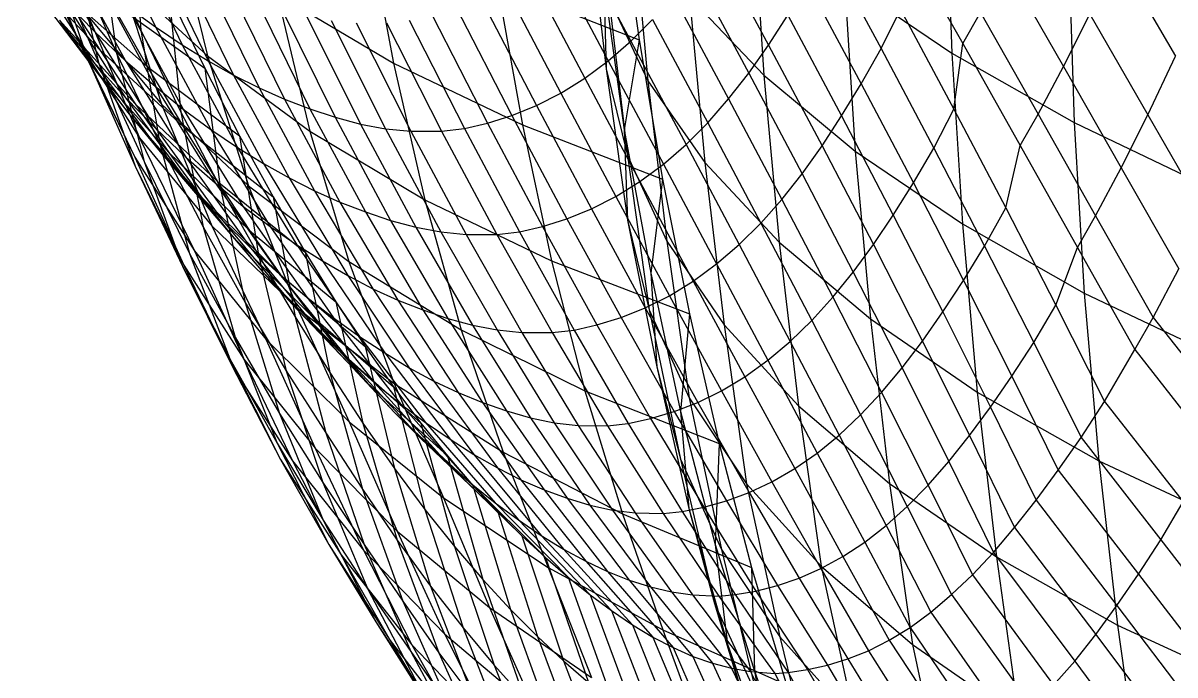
# Model space of a CAD drawing. Extents: x -429 to 429, y -1 to 209.
# Drawn here: x -417.02 to -406.87, y 91.21 to 96.95 of the extents above; entities that cross this region are included whole.
import ezdxf

# ---------------------------------------------------------------- set-up
doc = ezdxf.new("R2010")
doc.units = 0

msp = doc.modelspace()

# ---------------------------------------------------------------- linework, layer by layer
at = {"layer": 'default', "color": 5, "linetype": 'CONTINUOUS'}
for p, q in [((-408.885, 98.215, 182.676), (-408.834, 96.685, 182.823)), ((-411.763, 98.064, 195.398), (-411.589, 96.803, 195.59)), ((-411.763, 98.064, 195.398), (-411.589, 96.803, 195.59)), ((-410.585, 97.986, 185.433), (-410.489, 96.49, 185.602)), ((-416.306, 97.865, 222.596), (-415.852, 96.915, 221.419)), ((-416.053, 97.915, 212.505), (-415.98, 96.886, 211.083)), ((-415.691, 97.869, 199.681), (-415.392, 96.66, 199.939)), ((-412.036, 97.906, 191.933), (-411.879, 96.545, 192.123)), ((-411.644, 97.881, 188.565), (-411.513, 96.441, 188.747)), ((-416.96, 97.821, 204.113), (-416.514, 96.76, 204.413)), ((-416.871, 97.766, 220.904), (-416.382, 96.868, 219.73)), ((-413.991, 97.842, 197.279), (-413.752, 96.597, 197.513)), ((-416.334, 97.672, 210.858), (-416.193, 96.685, 209.433)), ((-416.334, 97.672, 210.858), (-415.98, 96.886, 211.083)), ((-416.072, 97.708, 222.709), (-415.616, 96.757, 221.535)), ((-412.164, 97.729, 224.416), (-411.661, 96.791, 223.288)), ((-410.938, 97.662, 223.544), (-410.448, 96.756, 222.415)), ((-409.243, 97.666, 221.486), (-408.737, 96.768, 220.372)), ((-416.916, 97.62, 205.807), (-416.514, 96.76, 204.413)), ((-416.916, 97.62, 205.807), (-416.45, 96.633, 206.1)), ((-415.846, 97.569, 222.818), (-415.387, 96.617, 221.647)), ((-412.361, 97.558, 224.342), (-411.86, 96.617, 223.213)), ((-409.937, 97.613, 222.583), (-409.457, 96.725, 221.452)), ((-407.805, 97.602, 181.542), (-407.756, 96.075, 181.689)), ((-416.941, 97.455, 219.433), (-416.4, 96.61, 218.276)), ((-416.756, 97.534, 207.51), (-416.45, 96.633, 206.1)), ((-416.756, 97.534, 207.51), (-416.353, 96.601, 207.77)), ((-416.603, 97.516, 221.041), (-416.114, 96.618, 219.869)), ((-416.572, 97.546, 209.191), (-416.353, 96.601, 207.77)), ((-416.572, 97.546, 209.191), (-416.193, 96.685, 209.433)), ((-417.018, 97.445, 216.453), (-416.342, 96.714, 215.357)), ((-416.17, 97.379, 201.166), (-415.392, 96.66, 199.939)), ((-416.17, 97.379, 201.166), (-415.797, 96.235, 201.455)), ((-415.624, 97.443, 222.924), (-415.163, 96.491, 221.756)), ((-412.566, 97.407, 224.264), (-412.066, 96.464, 223.133)), ((-411.11, 97.417, 223.486), (-410.621, 96.509, 222.355)), ((-416.993, 97.337, 217.948), (-416.39, 96.547, 216.816)), ((-416.344, 97.294, 221.172), (-415.855, 96.394, 220.003)), ((-415.402, 97.33, 223.029), (-414.938, 96.378, 221.864)), ((-412.839, 97.29, 196.371), (-411.589, 96.803, 195.59)), ((-412.839, 97.29, 196.371), (-412.616, 96.052, 196.594)), ((-412.776, 97.278, 224.182), (-412.279, 96.332, 223.048)), ((-411.902, 97.308, 193.756), (-411.879, 96.545, 192.123)), ((-411.902, 97.308, 193.756), (-411.72, 96.01, 193.955)), ((-410.108, 97.302, 222.528), (-409.632, 96.414, 221.394)), ((-409.78, 97.325, 184.076), (-408.834, 96.685, 182.823)), ((-409.78, 97.325, 184.076), (-409.685, 95.821, 184.248)), ((-416.676, 97.232, 215.157), (-415.923, 96.566, 214.107)), ((-416.676, 97.232, 215.157), (-416.342, 96.714, 215.357)), ((-415.732, 97.204, 212.711), (-415.626, 96.164, 211.303)), ((-415.732, 97.204, 212.711), (-415.416, 96.552, 212.911)), ((-415.732, 97.204, 212.711), (-415.416, 96.552, 212.911)), ((-415.18, 97.231, 223.133), (-414.714, 96.278, 221.971)), ((-414.78, 97.204, 198.545), (-413.752, 96.597, 197.513)), ((-414.78, 97.204, 198.545), (-414.492, 95.997, 198.801)), ((-412.988, 97.171, 224.097), (-412.494, 96.223, 222.96)), ((-411.856, 97.172, 190.319), (-411.513, 96.441, 188.747)), ((-411.856, 97.172, 190.319), (-411.692, 95.783, 190.515)), ((-411.287, 97.19, 223.424), (-410.8, 96.281, 222.291)), ((-411.144, 97.179, 187.046), (-410.489, 96.49, 185.602)), ((-411.144, 97.179, 187.046), (-411.011, 95.721, 187.234)), ((-416.657, 97.147, 219.585), (-416.12, 96.3, 218.429)), ((-416.657, 97.147, 219.585), (-416.382, 96.868, 219.73)), ((-416.252, 97.149, 213.904), (-415.416, 96.552, 212.911)), ((-416.252, 97.149, 213.904), (-415.923, 96.566, 214.107)), ((-416.095, 97.092, 221.298), (-415.606, 96.191, 220.131)), ((-416.095, 97.092, 221.298), (-415.852, 96.915, 221.419)), ((-414.959, 97.148, 223.236), (-414.49, 96.195, 222.077)), ((-414.739, 97.074, 223.338), (-414.267, 96.121, 222.181)), ((-413.201, 97.086, 224.01), (-412.709, 96.136, 222.871)), ((-409.457, 96.725, 221.452), (-409.285, 97.068, 221.506)), ((-409.285, 97.068, 221.506), (-408.815, 96.19, 220.372)), ((-416.697, 96.974, 216.64), (-416.031, 96.239, 215.542)), ((-416.697, 96.974, 216.64), (-416.39, 96.547, 216.816)), ((-416.691, 96.954, 218.116), (-416.095, 96.161, 216.984)), ((-416.691, 96.954, 218.116), (-416.4, 96.61, 218.276)), ((-416.442, 97.006, 202.753), (-415.797, 96.235, 201.455)), ((-416.442, 97.006, 202.753), (-415.992, 95.94, 203.067)), ((-414.519, 97.014, 223.438), (-414.044, 96.06, 222.284)), ((-414.302, 96.973, 223.536), (-413.824, 96.019, 222.385)), ((-414.081, 96.951, 223.635), (-413.6, 95.997, 222.486)), ((-413.814, 96.95, 223.752), (-413.33, 95.997, 222.607)), ((-413.615, 96.974, 223.837), (-413.128, 96.022, 222.694)), ((-413.413, 97.02, 223.922), (-412.924, 96.069, 222.781)), ((-411.661, 96.791, 223.288), (-411.47, 96.981, 223.359)), ((-411.47, 96.981, 223.359), (-410.984, 96.072, 222.223)), ((-410.448, 96.756, 222.415), (-410.279, 97.019, 222.472)), ((-410.279, 97.019, 222.472), (-409.805, 96.131, 221.335)), ((-416.382, 96.868, 219.73), (-415.848, 96.02, 218.575)), ((-416.382, 96.868, 219.73), (-416.114, 96.618, 219.869)), ((-415.98, 96.886, 211.083), (-415.813, 95.887, 209.672)), ((-415.98, 96.886, 211.083), (-415.626, 96.164, 211.303)), ((-415.852, 96.915, 221.419), (-415.363, 96.012, 220.254)), ((-415.852, 96.915, 221.419), (-415.616, 96.757, 221.535)), ((-416.514, 96.76, 204.413), (-415.992, 95.94, 203.067)), ((-416.514, 96.76, 204.413), (-416.034, 95.768, 204.725)), ((-415.616, 96.757, 221.535), (-415.127, 95.853, 220.372)), ((-415.616, 96.757, 221.535), (-415.387, 96.617, 221.647)), ((-411.86, 96.617, 223.213), (-411.661, 96.791, 223.288)), ((-411.589, 96.803, 195.59), (-411.72, 96.01, 193.955)), ((-411.661, 96.791, 223.288), (-411.175, 95.881, 222.151)), ((-411.589, 96.803, 195.59), (-411.382, 95.576, 195.797)), ((-411.589, 96.803, 195.59), (-411.382, 95.576, 195.797)), ((-410.621, 96.509, 222.355), (-410.448, 96.756, 222.415)), ((-410.448, 96.756, 222.415), (-409.977, 95.868, 221.276)), ((-408.815, 96.19, 220.372), (-408.737, 96.768, 220.372)), ((-408.737, 96.768, 220.372), (-408.231, 95.87, 219.258)), ((-416.342, 96.714, 215.357), (-415.606, 96.038, 214.3)), ((-416.342, 96.714, 215.357), (-416.031, 96.239, 215.542)), ((-416.193, 96.685, 209.433), (-415.952, 95.729, 208.026)), ((-416.193, 96.685, 209.433), (-415.813, 95.887, 209.672)), ((-415.392, 96.66, 199.939), (-414.492, 95.997, 198.801)), ((-415.392, 96.66, 199.939), (-415.03, 95.515, 200.231)), ((-409.632, 96.414, 221.394), (-409.457, 96.725, 221.452)), ((-409.457, 96.725, 221.452), (-408.992, 95.849, 220.314)), ((-408.834, 96.685, 182.823), (-407.756, 96.075, 181.689)), ((-408.834, 96.685, 182.823), (-408.74, 95.18, 182.997)), ((-416.45, 96.633, 206.1), (-416.034, 95.768, 204.725)), ((-416.45, 96.633, 206.1), (-416.029, 95.69, 206.375)), ((-416.4, 96.61, 218.276), (-415.81, 95.815, 217.143)), ((-416.4, 96.61, 218.276), (-416.12, 96.3, 218.429)), ((-416.39, 96.547, 216.816), (-415.733, 95.808, 215.715)), ((-416.39, 96.547, 216.816), (-416.095, 96.161, 216.984)), ((-416.353, 96.601, 207.77), (-416.029, 95.69, 206.375)), ((-416.353, 96.601, 207.77), (-415.952, 95.729, 208.026)), ((-416.114, 96.618, 219.869), (-415.583, 95.767, 218.715)), ((-416.114, 96.618, 219.869), (-415.855, 96.394, 220.003)), ((-415.923, 96.566, 214.107), (-415.109, 95.957, 213.103)), ((-415.923, 96.566, 214.107), (-415.606, 96.038, 214.3)), ((-415.416, 96.552, 212.911), (-415.28, 95.504, 211.516)), ((-415.416, 96.552, 212.911), (-415.109, 95.957, 213.103)), ((-415.416, 96.552, 212.911), (-415.109, 95.957, 213.103)), ((-415.387, 96.617, 221.647), (-414.898, 95.712, 220.486)), ((-415.387, 96.617, 221.647), (-415.163, 96.491, 221.756)), ((-413.752, 96.597, 197.513), (-412.616, 96.052, 196.594)), ((-413.752, 96.597, 197.513), (-413.478, 95.394, 197.763)), ((-412.066, 96.464, 223.133), (-411.86, 96.617, 223.213)), ((-411.879, 96.545, 192.123), (-411.692, 95.783, 190.515)), ((-411.879, 96.545, 192.123), (-411.69, 95.214, 192.329)), ((-411.86, 96.617, 223.213), (-411.375, 95.707, 222.074)), ((-415.163, 96.491, 221.756), (-414.673, 95.585, 220.597)), ((-415.163, 96.491, 221.756), (-414.938, 96.378, 221.864)), ((-412.279, 96.332, 223.048), (-412.066, 96.464, 223.133)), ((-412.066, 96.464, 223.133), (-411.582, 95.554, 221.992)), ((-411.513, 96.441, 188.747), (-411.011, 95.721, 187.234)), ((-411.513, 96.441, 188.747), (-411.345, 95.029, 188.949)), ((-410.8, 96.281, 222.291), (-410.621, 96.509, 222.355)), ((-410.621, 96.509, 222.355), (-410.151, 95.622, 221.213)), ((-410.489, 96.49, 185.602), (-409.685, 95.821, 184.248)), ((-410.489, 96.49, 185.602), (-410.355, 95.02, 185.793)), ((-415.855, 96.394, 220.003), (-415.326, 95.542, 218.85)), ((-415.855, 96.394, 220.003), (-415.606, 96.191, 220.131)), ((-414.938, 96.378, 221.864), (-414.449, 95.471, 220.707)), ((-414.938, 96.378, 221.864), (-414.714, 96.278, 221.971)), ((-409.805, 96.131, 221.335), (-409.632, 96.414, 221.394)), ((-409.632, 96.414, 221.394), (-409.172, 95.541, 220.253)), ((-416.12, 96.3, 218.429), (-415.535, 95.503, 217.295)), ((-416.12, 96.3, 218.429), (-415.848, 96.02, 218.575)), ((-416.031, 96.239, 215.542), (-415.308, 95.558, 214.479)), ((-416.031, 96.239, 215.542), (-415.733, 95.808, 215.715)), ((-414.714, 96.278, 221.971), (-414.225, 95.371, 220.815)), ((-414.714, 96.278, 221.971), (-414.49, 96.195, 222.077)), ((-412.494, 96.223, 222.96), (-412.279, 96.332, 223.048)), ((-412.279, 96.332, 223.048), (-411.794, 95.422, 221.906)), ((-410.984, 96.072, 222.223), (-410.8, 96.281, 222.291)), ((-410.8, 96.281, 222.291), (-410.331, 95.396, 221.147)), ((-416.095, 96.161, 216.984), (-415.447, 95.42, 215.881)), ((-416.095, 96.161, 216.984), (-415.81, 95.815, 217.143)), ((-415.797, 96.235, 201.455), (-415.03, 95.515, 200.231)), ((-415.797, 96.235, 201.455), (-415.354, 95.165, 201.779)), ((-415.626, 96.164, 211.303), (-415.431, 95.156, 209.907)), ((-415.626, 96.164, 211.303), (-415.28, 95.504, 211.516)), ((-415.606, 96.191, 220.131), (-415.08, 95.337, 218.979)), ((-415.606, 96.191, 220.131), (-415.363, 96.012, 220.254)), ((-414.49, 96.195, 222.077), (-414.001, 95.287, 220.923)), ((-414.49, 96.195, 222.077), (-414.267, 96.121, 222.181)), ((-412.924, 96.069, 222.781), (-412.709, 96.136, 222.871)), ((-412.709, 96.136, 222.871), (-412.494, 96.223, 222.96)), ((-412.709, 96.136, 222.871), (-412.225, 95.226, 221.726)), ((-412.494, 96.223, 222.96), (-412.009, 95.313, 221.817)), ((-408.992, 95.849, 220.314), (-408.815, 96.19, 220.372)), ((-408.815, 96.19, 220.372), (-408.358, 95.322, 219.232)), ((-415.606, 96.038, 214.3), (-414.814, 95.419, 213.284)), ((-415.606, 96.038, 214.3), (-415.308, 95.558, 214.479)), ((-414.267, 96.121, 222.181), (-413.779, 95.212, 221.028)), ((-414.267, 96.121, 222.181), (-414.044, 96.06, 222.284)), ((-414.044, 96.06, 222.284), (-413.557, 95.151, 221.133)), ((-414.044, 96.06, 222.284), (-413.824, 96.019, 222.385)), ((-413.128, 96.022, 222.694), (-412.924, 96.069, 222.781)), ((-412.924, 96.069, 222.781), (-412.439, 95.159, 221.635)), ((-412.616, 96.052, 196.594), (-411.382, 95.576, 195.797)), ((-412.616, 96.052, 196.594), (-412.36, 94.856, 196.833)), ((-411.175, 95.881, 222.151), (-410.984, 96.072, 222.223)), ((-410.984, 96.072, 222.223), (-410.516, 95.188, 221.078)), ((-409.977, 95.868, 221.276), (-409.805, 96.131, 221.335)), ((-409.805, 96.131, 221.335), (-409.349, 95.259, 220.19)), ((-407.756, 96.075, 181.689), (-406.558, 95.499, 180.685)), ((-407.756, 96.075, 181.689), (-407.666, 94.572, 181.862)), ((-415.992, 95.94, 203.067), (-415.354, 95.165, 201.779)), ((-415.992, 95.94, 203.067), (-415.508, 94.944, 203.394)), ((-415.848, 96.02, 218.575), (-415.269, 95.221, 217.441)), ((-415.848, 96.02, 218.575), (-415.583, 95.767, 218.715)), ((-415.363, 96.012, 220.254), (-414.839, 95.157, 219.103)), ((-415.363, 96.012, 220.254), (-415.127, 95.853, 220.372)), ((-415.109, 95.957, 213.103), (-414.942, 94.905, 211.721)), ((-415.109, 95.957, 213.103), (-414.814, 95.419, 213.284)), ((-415.109, 95.957, 213.103), (-414.814, 95.419, 213.284)), ((-414.492, 95.997, 198.801), (-413.478, 95.394, 197.763)), ((-414.492, 95.997, 198.801), (-414.148, 94.85, 199.09)), ((-413.824, 96.019, 222.385), (-413.337, 95.11, 221.235)), ((-413.824, 96.019, 222.385), (-413.6, 95.997, 222.486)), ((-413.6, 95.997, 222.486), (-413.114, 95.087, 221.337)), ((-413.6, 95.997, 222.486), (-413.33, 95.997, 222.607)), ((-413.33, 95.997, 222.607), (-413.128, 96.022, 222.694)), ((-413.33, 95.997, 222.607), (-412.844, 95.087, 221.459)), ((-413.128, 96.022, 222.694), (-412.644, 95.112, 221.546)), ((-411.72, 96.01, 193.955), (-411.69, 95.214, 192.329)), ((-411.72, 96.01, 193.955), (-411.486, 94.748, 194.175)), ((-415.813, 95.887, 209.672), (-415.551, 94.921, 208.279)), ((-415.813, 95.887, 209.672), (-415.431, 95.156, 209.907)), ((-415.127, 95.853, 220.372), (-414.606, 94.997, 219.222)), ((-415.127, 95.853, 220.372), (-414.898, 95.712, 220.486)), ((-411.375, 95.707, 222.074), (-411.175, 95.881, 222.151)), ((-411.175, 95.881, 222.151), (-410.707, 94.999, 221.004)), ((-410.151, 95.622, 221.213), (-409.977, 95.868, 221.276)), ((-409.977, 95.868, 221.276), (-409.524, 94.999, 220.128)), ((-409.172, 95.541, 220.253), (-408.992, 95.849, 220.314)), ((-408.992, 95.849, 220.314), (-408.544, 94.986, 219.169)), ((-408.358, 95.322, 219.232), (-408.231, 95.87, 219.258)), ((-408.231, 95.87, 219.258), (-407.725, 94.972, 218.143)), ((-416.034, 95.768, 204.725), (-415.508, 94.944, 203.394)), ((-416.034, 95.768, 204.725), (-415.601, 94.818, 205.013)), ((-415.952, 95.729, 208.026), (-415.612, 94.808, 206.645)), ((-415.952, 95.729, 208.026), (-415.551, 94.921, 208.279)), ((-415.81, 95.815, 217.143), (-415.171, 95.071, 216.038)), ((-415.81, 95.815, 217.143), (-415.535, 95.503, 217.295)), ((-415.733, 95.808, 215.715), (-415.023, 95.124, 214.648)), ((-415.733, 95.808, 215.715), (-415.447, 95.42, 215.881)), ((-415.583, 95.767, 218.715), (-415.01, 94.967, 217.581)), ((-415.583, 95.767, 218.715), (-415.326, 95.542, 218.85)), ((-411.692, 95.783, 190.515), (-411.345, 95.029, 188.949)), ((-411.692, 95.783, 190.515), (-411.499, 94.424, 190.728)), ((-409.685, 95.821, 184.248), (-408.74, 95.18, 182.997)), ((-409.685, 95.821, 184.248), (-409.551, 94.344, 184.442)), ((-416.029, 95.69, 206.375), (-415.601, 94.818, 205.013)), ((-416.029, 95.69, 206.375), (-415.612, 94.808, 206.645)), ((-414.898, 95.712, 220.486), (-414.379, 94.854, 219.337)), ((-414.898, 95.712, 220.486), (-414.673, 95.585, 220.597)), ((-411.582, 95.554, 221.992), (-411.375, 95.707, 222.074)), ((-411.375, 95.707, 222.074), (-410.906, 94.828, 220.926)), ((-411.011, 95.721, 187.234), (-410.355, 95.02, 185.793)), ((-411.011, 95.721, 187.234), (-410.84, 94.292, 187.441)), ((-415.326, 95.542, 218.85), (-414.759, 94.739, 217.715)), ((-415.326, 95.542, 218.85), (-415.08, 95.337, 218.979)), ((-415.308, 95.558, 214.479), (-414.532, 94.932, 213.455)), ((-415.308, 95.558, 214.479), (-415.023, 95.124, 214.648)), ((-414.673, 95.585, 220.597), (-414.157, 94.726, 219.448)), ((-414.673, 95.585, 220.597), (-414.449, 95.471, 220.707)), ((-411.794, 95.422, 221.906), (-411.582, 95.554, 221.992)), ((-411.582, 95.554, 221.992), (-411.112, 94.677, 220.843)), ((-411.382, 95.576, 195.797), (-411.486, 94.748, 194.175)), ((-411.382, 95.576, 195.797), (-411.146, 94.389, 196.018)), ((-411.382, 95.576, 195.797), (-411.146, 94.389, 196.018)), ((-410.331, 95.396, 221.147), (-410.151, 95.622, 221.213)), ((-410.151, 95.622, 221.213), (-409.701, 94.756, 220.063)), ((-409.349, 95.259, 220.19), (-409.172, 95.541, 220.253)), ((-409.172, 95.541, 220.253), (-408.729, 94.682, 219.103)), ((-415.535, 95.503, 217.295), (-414.905, 94.757, 216.188)), ((-415.535, 95.503, 217.295), (-415.269, 95.221, 217.441)), ((-415.28, 95.504, 211.516), (-415.06, 94.489, 210.133)), ((-415.28, 95.504, 211.516), (-414.942, 94.905, 211.721)), ((-415.03, 95.515, 200.231), (-414.148, 94.85, 199.09)), ((-415.03, 95.515, 200.231), (-414.603, 94.442, 200.556)), ((-414.449, 95.471, 220.707), (-413.936, 94.61, 219.559)), ((-414.449, 95.471, 220.707), (-414.225, 95.371, 220.815)), ((-415.447, 95.42, 215.881), (-414.749, 94.733, 214.809)), ((-415.447, 95.42, 215.881), (-415.171, 95.071, 216.038)), ((-415.08, 95.337, 218.979), (-414.517, 94.534, 217.843)), ((-415.08, 95.337, 218.979), (-414.839, 95.157, 219.103)), ((-414.814, 95.419, 213.284), (-414.619, 94.363, 211.914)), ((-414.814, 95.419, 213.284), (-414.532, 94.932, 213.455)), ((-414.814, 95.419, 213.284), (-414.532, 94.932, 213.455)), ((-414.225, 95.371, 220.815), (-413.715, 94.509, 219.667)), ((-414.225, 95.371, 220.815), (-414.001, 95.287, 220.923)), ((-413.478, 95.394, 197.763), (-412.36, 94.856, 196.833)), ((-413.478, 95.394, 197.763), (-413.157, 94.248, 198.04)), ((-412.009, 95.313, 221.817), (-411.794, 95.422, 221.906)), ((-411.794, 95.422, 221.906), (-411.322, 94.548, 220.756)), ((-410.516, 95.188, 221.078), (-410.331, 95.396, 221.147)), ((-410.331, 95.396, 221.147), (-409.882, 94.534, 219.995)), ((-414.001, 95.287, 220.923), (-413.494, 94.424, 219.775)), ((-414.001, 95.287, 220.923), (-413.779, 95.212, 221.028)), ((-412.439, 95.159, 221.635), (-412.225, 95.226, 221.726)), ((-412.225, 95.226, 221.726), (-412.009, 95.313, 221.817)), ((-412.225, 95.226, 221.726), (-411.748, 94.356, 220.576)), ((-412.009, 95.313, 221.817), (-411.535, 94.441, 220.667)), ((-409.524, 94.999, 220.128), (-409.349, 95.259, 220.19)), ((-409.349, 95.259, 220.19), (-408.912, 94.405, 219.037)), ((-408.544, 94.986, 219.169), (-408.358, 95.322, 219.232)), ((-408.358, 95.322, 219.232), (-407.916, 94.465, 218.086)), ((-415.431, 95.156, 209.907), (-415.148, 94.183, 208.528)), ((-415.431, 95.156, 209.907), (-415.06, 94.489, 210.133)), ((-415.354, 95.165, 201.779), (-414.603, 94.442, 200.556)), ((-415.354, 95.165, 201.779), (-414.877, 94.166, 202.114)), ((-415.269, 95.221, 217.441), (-414.647, 94.473, 216.331)), ((-415.269, 95.221, 217.441), (-415.01, 94.967, 217.581)), ((-415.023, 95.124, 214.648), (-414.262, 94.494, 213.617)), ((-415.023, 95.124, 214.648), (-414.749, 94.733, 214.809)), ((-414.839, 95.157, 219.103), (-414.282, 94.352, 217.967)), ((-414.839, 95.157, 219.103), (-414.606, 94.997, 219.222)), ((-413.779, 95.212, 221.028), (-413.275, 94.349, 219.88)), ((-413.779, 95.212, 221.028), (-413.557, 95.151, 221.133)), ((-413.557, 95.151, 221.133), (-413.057, 94.288, 219.985)), ((-413.557, 95.151, 221.133), (-413.337, 95.11, 221.235)), ((-412.644, 95.112, 221.546), (-412.439, 95.159, 221.635)), ((-412.439, 95.159, 221.635), (-411.96, 94.291, 220.484)), ((-411.69, 95.214, 192.329), (-411.499, 94.424, 190.728)), ((-411.69, 95.214, 192.329), (-411.433, 93.923, 192.562)), ((-410.707, 94.999, 221.004), (-410.516, 95.188, 221.078)), ((-410.516, 95.188, 221.078), (-410.067, 94.33, 219.924)), ((-408.74, 95.18, 182.997), (-407.666, 94.572, 181.862)), ((-408.74, 95.18, 182.997), (-408.609, 93.7, 183.192)), ((-415.171, 95.071, 216.038), (-414.485, 94.381, 214.962)), ((-415.171, 95.071, 216.038), (-414.905, 94.757, 216.188)), ((-413.337, 95.11, 221.235), (-412.841, 94.247, 220.086)), ((-413.337, 95.11, 221.235), (-413.114, 95.087, 221.337)), ((-413.114, 95.087, 221.337), (-412.622, 94.224, 220.188)), ((-413.114, 95.087, 221.337), (-412.844, 95.087, 221.459)), ((-412.844, 95.087, 221.459), (-412.644, 95.112, 221.546)), ((-412.844, 95.087, 221.459), (-412.356, 94.223, 220.309)), ((-412.644, 95.112, 221.546), (-412.162, 94.246, 220.395)), ((-411.345, 95.029, 188.949), (-410.84, 94.292, 187.441)), ((-411.345, 95.029, 188.949), (-411.148, 93.648, 189.168)), ((-410.355, 95.02, 185.793), (-409.551, 94.344, 184.442)), ((-410.355, 95.02, 185.793), (-410.183, 93.578, 186.005)), ((-415.551, 94.921, 208.279), (-415.196, 93.993, 206.91)), ((-415.551, 94.921, 208.279), (-415.148, 94.183, 208.528)), ((-415.508, 94.944, 203.394), (-414.877, 94.166, 202.114)), ((-415.508, 94.944, 203.394), (-415.072, 93.988, 203.692)), ((-415.01, 94.967, 217.581), (-414.397, 94.218, 216.469)), ((-415.01, 94.967, 217.581), (-414.759, 94.739, 217.715)), ((-414.606, 94.997, 219.222), (-414.053, 94.189, 218.086)), ((-414.606, 94.997, 219.222), (-414.379, 94.854, 219.337)), ((-414.532, 94.932, 213.455), (-414.314, 93.872, 212.097)), ((-414.532, 94.932, 213.455), (-414.262, 94.494, 213.617)), ((-414.532, 94.932, 213.455), (-414.262, 94.494, 213.617)), ((-410.906, 94.828, 220.926), (-410.707, 94.999, 221.004)), ((-410.707, 94.999, 221.004), (-410.257, 94.146, 219.849)), ((-409.701, 94.756, 220.063), (-409.524, 94.999, 220.128)), ((-409.524, 94.999, 220.128), (-409.09, 94.149, 218.972)), ((-408.729, 94.682, 219.103), (-408.544, 94.986, 219.169)), ((-408.544, 94.986, 219.169), (-408.111, 94.137, 218.017)), ((-407.916, 94.465, 218.086), (-407.725, 94.972, 218.143)), ((-407.725, 94.972, 218.143), (-407.219, 94.074, 217.029)), ((-415.601, 94.818, 205.013), (-415.072, 93.988, 203.692)), ((-415.601, 94.818, 205.013), (-415.175, 93.928, 205.295)), ((-414.942, 94.905, 211.721), (-414.698, 93.886, 210.35)), ((-414.942, 94.905, 211.721), (-414.619, 94.363, 211.914)), ((-414.379, 94.854, 219.337), (-413.831, 94.044, 218.2)), ((-414.379, 94.854, 219.337), (-414.157, 94.726, 219.448)), ((-414.148, 94.85, 199.09), (-413.157, 94.248, 198.04)), ((-414.148, 94.85, 199.09), (-413.746, 93.775, 199.409)), ((-412.36, 94.856, 196.833), (-411.146, 94.389, 196.018)), ((-412.36, 94.856, 196.833), (-412.067, 93.712, 197.092)), ((-411.112, 94.677, 220.843), (-410.906, 94.828, 220.926)), ((-410.906, 94.828, 220.926), (-410.454, 93.98, 219.77)), ((-415.612, 94.808, 206.645), (-415.175, 93.928, 205.295)), ((-415.612, 94.808, 206.645), (-415.196, 93.993, 206.91)), ((-414.905, 94.757, 216.188), (-414.23, 94.064, 215.107)), ((-414.905, 94.757, 216.188), (-414.647, 94.473, 216.331)), ((-414.759, 94.739, 217.715), (-414.154, 93.988, 216.601)), ((-414.759, 94.739, 217.715), (-414.517, 94.534, 217.843)), ((-414.749, 94.733, 214.809), (-414.003, 94.101, 213.771)), ((-414.749, 94.733, 214.809), (-414.485, 94.381, 214.962)), ((-414.157, 94.726, 219.448), (-413.614, 93.914, 218.311)), ((-414.157, 94.726, 219.448), (-413.936, 94.61, 219.559)), ((-411.486, 94.748, 194.175), (-411.433, 93.923, 192.562)), ((-411.486, 94.748, 194.175), (-411.224, 93.528, 194.408)), ((-409.882, 94.534, 219.995), (-409.701, 94.756, 220.063)), ((-409.701, 94.756, 220.063), (-409.27, 93.912, 218.904)), ((-411.322, 94.548, 220.756), (-411.112, 94.677, 220.843)), ((-411.112, 94.677, 220.843), (-410.657, 93.834, 219.687)), ((-408.912, 94.405, 219.037), (-408.729, 94.682, 219.103)), ((-408.729, 94.682, 219.103), (-408.303, 93.839, 217.947)), ((-414.517, 94.534, 217.843), (-413.92, 93.781, 216.727)), ((-414.517, 94.534, 217.843), (-414.282, 94.352, 217.967)), ((-413.936, 94.61, 219.559), (-413.398, 93.797, 218.421)), ((-413.936, 94.61, 219.559), (-413.715, 94.509, 219.667)), ((-411.535, 94.441, 220.667), (-411.322, 94.548, 220.756)), ((-411.322, 94.548, 220.756), (-410.863, 93.71, 219.6)), ((-410.067, 94.33, 219.924), (-409.882, 94.534, 219.995)), ((-409.882, 94.534, 219.995), (-409.452, 93.695, 218.834)), ((-407.666, 94.572, 181.862), (-406.471, 94.004, 180.855)), ((-407.666, 94.572, 181.862), (-407.537, 93.095, 182.056)), ((-415.06, 94.489, 210.133), (-414.758, 93.51, 208.767)), ((-415.06, 94.489, 210.133), (-414.698, 93.886, 210.35)), ((-414.647, 94.473, 216.331), (-413.983, 93.779, 215.247)), ((-414.647, 94.473, 216.331), (-414.397, 94.218, 216.469)), ((-414.603, 94.442, 200.556), (-413.746, 93.775, 199.409)), ((-414.603, 94.442, 200.556), (-414.144, 93.439, 200.894)), ((-414.262, 94.494, 213.617), (-414.024, 93.426, 212.269)), ((-414.262, 94.494, 213.617), (-414.003, 94.101, 213.771)), ((-414.262, 94.494, 213.617), (-414.003, 94.101, 213.771)), ((-413.715, 94.509, 219.667), (-413.183, 93.695, 218.528)), ((-413.715, 94.509, 219.667), (-413.494, 94.424, 219.775)), ((-413.494, 94.424, 219.775), (-412.969, 93.608, 218.634)), ((-413.494, 94.424, 219.775), (-413.275, 94.349, 219.88)), ((-411.748, 94.356, 220.576), (-411.535, 94.441, 220.667)), ((-411.535, 94.441, 220.667), (-411.072, 93.608, 219.511)), ((-411.499, 94.424, 190.728), (-411.148, 93.648, 189.168)), ((-411.499, 94.424, 190.728), (-411.225, 93.11, 190.975)), ((-408.111, 94.137, 218.017), (-407.916, 94.465, 218.086)), ((-407.916, 94.465, 218.086), (-407.488, 93.618, 216.933)), ((-414.619, 94.363, 211.914), (-414.351, 93.342, 210.556)), ((-414.619, 94.363, 211.914), (-414.314, 93.872, 212.097)), ((-414.485, 94.381, 214.962), (-413.752, 93.746, 213.917)), ((-414.485, 94.381, 214.962), (-414.23, 94.064, 215.107)), ((-414.282, 94.352, 217.967), (-413.691, 93.597, 216.849)), ((-414.282, 94.352, 217.967), (-414.053, 94.189, 218.086)), ((-413.275, 94.349, 219.88), (-412.757, 93.533, 218.738)), ((-413.275, 94.349, 219.88), (-413.057, 94.288, 219.985)), ((-411.96, 94.291, 220.484), (-411.748, 94.356, 220.576)), ((-411.748, 94.356, 220.576), (-411.28, 93.528, 219.42)), ((-411.146, 94.389, 196.018), (-411.224, 93.528, 194.408)), ((-411.146, 94.389, 196.018), (-410.884, 93.247, 196.251)), ((-411.146, 94.389, 196.018), (-410.884, 93.247, 196.251)), ((-410.257, 94.146, 219.849), (-410.067, 94.33, 219.924)), ((-410.067, 94.33, 219.924), (-409.637, 93.498, 218.761)), ((-409.551, 94.344, 184.442), (-408.609, 93.7, 183.192)), ((-409.551, 94.344, 184.442), (-409.381, 92.895, 184.656)), ((-409.09, 94.149, 218.972), (-408.912, 94.405, 219.037)), ((-408.912, 94.405, 219.037), (-408.492, 93.568, 217.877)), ((-414.397, 94.218, 216.469), (-413.744, 93.521, 215.38)), ((-414.397, 94.218, 216.469), (-414.154, 93.988, 216.601)), ((-413.157, 94.248, 198.04), (-412.067, 93.712, 197.092)), ((-413.157, 94.248, 198.04), (-412.788, 93.169, 198.345)), ((-413.057, 94.288, 219.985), (-412.545, 93.472, 218.841)), ((-413.057, 94.288, 219.985), (-412.841, 94.247, 220.086)), ((-412.841, 94.247, 220.086), (-412.336, 93.43, 218.94)), ((-412.841, 94.247, 220.086), (-412.622, 94.224, 220.188)), ((-412.622, 94.224, 220.188), (-412.125, 93.406, 219.039)), ((-412.622, 94.224, 220.188), (-412.356, 94.223, 220.309)), ((-412.356, 94.223, 220.309), (-412.162, 94.246, 220.395)), ((-412.356, 94.223, 220.309), (-411.866, 93.403, 219.159)), ((-412.162, 94.246, 220.395), (-411.96, 94.291, 220.484)), ((-412.162, 94.246, 220.395), (-411.684, 93.424, 219.241)), ((-411.96, 94.291, 220.484), (-411.487, 93.466, 219.329)), ((-410.84, 94.292, 187.441), (-410.183, 93.578, 186.005)), ((-410.84, 94.292, 187.441), (-410.641, 92.893, 187.664)), ((-415.148, 94.183, 208.528), (-414.778, 93.249, 207.171)), ((-415.148, 94.183, 208.528), (-414.758, 93.51, 208.767)), ((-414.877, 94.166, 202.114), (-414.144, 93.439, 200.894)), ((-414.877, 94.166, 202.114), (-414.445, 93.206, 202.419)), ((-414.053, 94.189, 218.086), (-413.47, 93.432, 216.966)), ((-414.053, 94.189, 218.086), (-413.831, 94.044, 218.2)), ((-410.454, 93.98, 219.77), (-410.257, 94.146, 219.849)), ((-410.257, 94.146, 219.849), (-409.826, 93.321, 218.686)), ((-409.27, 93.912, 218.904), (-409.09, 94.149, 218.972)), ((-409.09, 94.149, 218.972), (-408.676, 93.318, 217.807)), ((-408.303, 93.839, 217.947), (-408.111, 94.137, 218.017)), ((-408.111, 94.137, 218.017), (-407.693, 93.3, 216.858)), ((-414.23, 94.064, 215.107), (-413.511, 93.426, 214.057)), ((-414.23, 94.064, 215.107), (-413.983, 93.779, 215.247)), ((-414.003, 94.101, 213.771), (-413.745, 93.026, 212.433)), ((-414.003, 94.101, 213.771), (-413.752, 93.746, 213.917)), ((-414.003, 94.101, 213.771), (-413.752, 93.746, 213.917)), ((-413.831, 94.044, 218.2), (-413.255, 93.284, 217.078)), ((-413.831, 94.044, 218.2), (-413.614, 93.914, 218.311)), ((-407.488, 93.618, 216.933), (-407.219, 94.074, 217.029)), ((-407.488, 93.618, 216.933), (-407.219, 94.074, 217.029)), ((-407.219, 94.074, 217.029), (-406.543, 93.209, 215.91)), ((-415.196, 93.993, 206.91), (-414.75, 93.106, 205.571)), ((-415.196, 93.993, 206.91), (-414.778, 93.249, 207.171)), ((-415.175, 93.928, 205.295), (-414.642, 93.093, 203.983)), ((-415.175, 93.928, 205.295), (-414.75, 93.106, 205.571)), ((-415.072, 93.988, 203.692), (-414.445, 93.206, 202.419)), ((-415.072, 93.988, 203.692), (-414.642, 93.093, 203.983)), ((-414.154, 93.988, 216.601), (-413.512, 93.29, 215.508)), ((-414.154, 93.988, 216.601), (-413.92, 93.781, 216.727)), ((-413.614, 93.914, 218.311), (-413.045, 93.151, 217.187)), ((-413.614, 93.914, 218.311), (-413.398, 93.797, 218.421)), ((-411.433, 93.923, 192.562), (-411.225, 93.11, 190.975)), ((-411.433, 93.923, 192.562), (-411.15, 92.675, 192.809)), ((-410.657, 93.834, 219.687), (-410.454, 93.98, 219.77)), ((-410.454, 93.98, 219.77), (-410.019, 93.163, 218.606)), ((-409.452, 93.695, 218.834), (-409.27, 93.912, 218.904)), ((-409.27, 93.912, 218.904), (-408.858, 93.089, 217.737)), ((-414.698, 93.886, 210.35), (-414.376, 92.904, 208.996)), ((-414.698, 93.886, 210.35), (-414.351, 93.342, 210.556)), ((-414.314, 93.872, 212.097), (-414.026, 92.846, 210.749)), ((-414.314, 93.872, 212.097), (-414.024, 93.426, 212.269)), ((-410.863, 93.71, 219.6), (-410.657, 93.834, 219.687)), ((-410.657, 93.834, 219.687), (-410.217, 93.026, 218.523)), ((-408.492, 93.568, 217.877), (-408.303, 93.839, 217.947)), ((-408.303, 93.839, 217.947), (-407.895, 93.012, 216.783)), ((-413.983, 93.779, 215.247), (-413.278, 93.138, 214.19)), ((-413.983, 93.779, 215.247), (-413.744, 93.521, 215.38)), ((-413.92, 93.781, 216.727), (-413.287, 93.081, 215.631)), ((-413.92, 93.781, 216.727), (-413.691, 93.597, 216.849)), ((-413.752, 93.746, 213.917), (-413.476, 92.666, 212.589)), ((-413.752, 93.746, 213.917), (-413.511, 93.426, 214.057)), ((-413.752, 93.746, 213.917), (-413.511, 93.426, 214.057)), ((-413.746, 93.775, 199.409), (-412.788, 93.169, 198.345)), ((-413.746, 93.775, 199.409), (-413.313, 92.768, 199.74)), ((-413.398, 93.797, 218.421), (-412.837, 93.032, 217.294)), ((-413.398, 93.797, 218.421), (-413.183, 93.695, 218.528)), ((-412.067, 93.712, 197.092), (-410.884, 93.247, 196.251)), ((-412.067, 93.712, 197.092), (-411.736, 92.628, 197.371)), ((-411.072, 93.608, 219.511), (-410.863, 93.71, 219.6)), ((-410.863, 93.71, 219.6), (-410.418, 92.91, 218.437)), ((-408.609, 93.7, 183.192), (-407.537, 93.095, 182.056)), ((-408.609, 93.7, 183.192), (-408.44, 92.25, 183.408)), ((-413.691, 93.597, 216.849), (-413.069, 92.894, 215.749)), ((-413.691, 93.597, 216.849), (-413.47, 93.432, 216.966)), ((-413.183, 93.695, 218.528), (-412.631, 92.928, 217.399)), ((-413.183, 93.695, 218.528), (-412.969, 93.608, 218.634)), ((-412.969, 93.608, 218.634), (-412.426, 92.84, 217.502)), ((-412.969, 93.608, 218.634), (-412.757, 93.533, 218.738)), ((-411.28, 93.528, 219.42), (-411.072, 93.608, 219.511)), ((-411.148, 93.648, 189.168), (-410.641, 92.893, 187.664)), ((-411.148, 93.648, 189.168), (-410.862, 92.314, 189.428)), ((-411.072, 93.608, 219.511), (-410.62, 92.815, 218.35)), ((-409.637, 93.498, 218.761), (-409.452, 93.695, 218.834)), ((-409.452, 93.695, 218.834), (-409.042, 92.881, 217.665)), ((-407.693, 93.3, 216.858), (-407.488, 93.618, 216.933)), ((-407.693, 93.3, 216.858), (-407.488, 93.618, 216.933)), ((-407.488, 93.618, 216.933), (-406.795, 92.733, 215.824)), ((-414.758, 93.51, 208.767), (-414.374, 92.571, 207.422)), ((-414.758, 93.51, 208.767), (-414.376, 92.904, 208.996)), ((-413.744, 93.521, 215.38), (-413.053, 92.878, 214.317)), ((-413.744, 93.521, 215.38), (-413.512, 93.29, 215.508)), ((-412.757, 93.533, 218.738), (-412.224, 92.764, 217.603)), ((-412.757, 93.533, 218.738), (-412.545, 93.472, 218.841)), ((-411.487, 93.466, 219.329), (-411.28, 93.528, 219.42)), ((-411.28, 93.528, 219.42), (-410.82, 92.741, 218.261)), ((-411.224, 93.528, 194.408), (-411.15, 92.675, 192.809)), ((-411.224, 93.528, 194.408), (-410.919, 92.357, 194.658)), ((-410.183, 93.578, 186.005), (-409.381, 92.895, 184.656)), ((-410.183, 93.578, 186.005), (-409.983, 92.167, 186.233)), ((-409.826, 93.321, 218.686), (-409.637, 93.498, 218.761)), ((-409.637, 93.498, 218.761), (-409.226, 92.693, 217.591)), ((-408.676, 93.318, 217.807), (-408.492, 93.568, 217.877)), ((-408.492, 93.568, 217.877), (-408.091, 92.748, 216.708)), ((-414.144, 93.439, 200.894), (-413.313, 92.768, 199.74)), ((-414.144, 93.439, 200.894), (-413.722, 92.476, 201.201)), ((-414.024, 93.426, 212.269), (-413.722, 92.394, 210.931)), ((-414.024, 93.426, 212.269), (-413.745, 93.026, 212.433)), ((-413.511, 93.426, 214.057), (-413.216, 92.341, 212.738)), ((-413.511, 93.426, 214.057), (-413.278, 93.138, 214.19)), ((-413.511, 93.426, 214.057), (-413.278, 93.138, 214.19)), ((-413.47, 93.432, 216.966), (-412.857, 92.725, 215.863)), ((-413.47, 93.432, 216.966), (-413.255, 93.284, 217.078)), ((-412.545, 93.472, 218.841), (-412.022, 92.704, 217.702)), ((-412.545, 93.472, 218.841), (-412.336, 93.43, 218.94)), ((-412.336, 93.43, 218.94), (-411.823, 92.661, 217.798)), ((-412.336, 93.43, 218.94), (-412.125, 93.406, 219.039)), ((-412.125, 93.406, 219.039), (-411.623, 92.636, 217.893)), ((-412.125, 93.406, 219.039), (-411.866, 93.403, 219.159)), ((-411.866, 93.403, 219.159), (-411.684, 93.424, 219.241)), ((-411.866, 93.403, 219.159), (-411.376, 92.629, 218.01)), ((-411.684, 93.424, 219.241), (-411.487, 93.466, 219.329)), ((-411.684, 93.424, 219.241), (-411.21, 92.647, 218.085)), ((-411.487, 93.466, 219.329), (-411.019, 92.685, 218.172)), ((-414.351, 93.342, 210.556), (-414.011, 92.358, 209.214)), ((-414.351, 93.342, 210.556), (-414.026, 92.846, 210.749)), ((-410.019, 93.163, 218.606), (-409.826, 93.321, 218.686)), ((-409.826, 93.321, 218.686), (-409.412, 92.526, 217.514)), ((-408.858, 93.089, 217.737), (-408.676, 93.318, 217.807)), ((-408.676, 93.318, 217.807), (-408.28, 92.507, 216.635)), ((-407.895, 93.012, 216.783), (-407.693, 93.3, 216.858)), ((-407.895, 93.012, 216.783), (-407.693, 93.3, 216.858)), ((-407.693, 93.3, 216.858), (-406.992, 92.399, 215.754)), ((-414.778, 93.249, 207.171), (-414.323, 92.357, 205.843)), ((-414.778, 93.249, 207.171), (-414.374, 92.571, 207.422)), ((-414.445, 93.206, 202.419), (-413.722, 92.476, 201.201)), ((-414.445, 93.206, 202.419), (-414.017, 92.306, 202.717)), ((-413.512, 93.29, 215.508), (-412.834, 92.645, 214.439)), ((-413.512, 93.29, 215.508), (-413.287, 93.081, 215.631)), ((-413.255, 93.284, 217.078), (-412.651, 92.574, 215.972)), ((-413.255, 93.284, 217.078), (-413.045, 93.151, 217.187)), ((-410.884, 93.247, 196.251), (-410.919, 92.357, 194.658)), ((-410.884, 93.247, 196.251), (-410.598, 92.156, 196.494)), ((-410.884, 93.247, 196.251), (-410.598, 92.156, 196.494)), ((-414.75, 93.106, 205.571), (-414.214, 92.265, 204.268)), ((-414.75, 93.106, 205.571), (-414.323, 92.357, 205.843)), ((-414.642, 93.093, 203.983), (-414.017, 92.306, 202.717)), ((-414.642, 93.093, 203.983), (-414.214, 92.265, 204.268)), ((-413.278, 93.138, 214.19), (-412.965, 92.048, 212.881)), ((-413.278, 93.138, 214.19), (-413.053, 92.878, 214.317)), ((-413.278, 93.138, 214.19), (-413.053, 92.878, 214.317)), ((-413.045, 93.151, 217.187), (-412.451, 92.438, 216.078)), ((-413.045, 93.151, 217.187), (-412.837, 93.032, 217.294)), ((-412.788, 93.169, 198.345), (-411.736, 92.628, 197.371)), ((-412.788, 93.169, 198.345), (-412.39, 92.155, 198.66)), ((-411.225, 93.11, 190.975), (-410.862, 92.314, 189.428)), ((-411.225, 93.11, 190.975), (-410.925, 91.837, 191.235)), ((-410.217, 93.026, 218.523), (-410.019, 93.163, 218.606)), ((-410.019, 93.163, 218.606), (-409.601, 92.379, 217.435)), ((-407.537, 93.095, 182.056), (-406.347, 92.535, 181.047)), ((-407.537, 93.095, 182.056), (-407.372, 91.648, 182.272)), ((-413.745, 93.026, 212.433), (-413.426, 91.989, 211.105)), ((-413.745, 93.026, 212.433), (-413.476, 92.666, 212.589)), ((-413.287, 93.081, 215.631), (-412.621, 92.433, 214.557)), ((-413.287, 93.081, 215.631), (-413.069, 92.894, 215.749)), ((-412.837, 93.032, 217.294), (-412.254, 92.316, 216.181)), ((-412.837, 93.032, 217.294), (-412.631, 92.928, 217.399)), ((-410.418, 92.91, 218.437), (-410.217, 93.026, 218.523)), ((-410.217, 93.026, 218.523), (-409.793, 92.252, 217.354)), ((-409.042, 92.881, 217.665), (-408.858, 93.089, 217.737)), ((-408.858, 93.089, 217.737), (-408.466, 92.288, 216.562)), ((-408.091, 92.748, 216.708), (-407.895, 93.012, 216.783)), ((-408.091, 92.748, 216.708), (-407.895, 93.012, 216.783)), ((-407.895, 93.012, 216.783), (-407.187, 92.095, 215.682)), ((-414.376, 92.904, 208.996), (-413.979, 91.963, 207.663)), ((-414.376, 92.904, 208.996), (-414.011, 92.358, 209.214)), ((-413.069, 92.894, 215.749), (-412.415, 92.243, 214.67)), ((-413.069, 92.894, 215.749), (-412.857, 92.725, 215.863)), ((-412.631, 92.928, 217.399), (-412.059, 92.21, 216.282)), ((-412.631, 92.928, 217.399), (-412.426, 92.84, 217.502)), ((-410.641, 92.893, 187.664), (-409.983, 92.167, 186.233)), ((-410.641, 92.893, 187.664), (-410.349, 91.545, 187.936)), ((-410.62, 92.815, 218.35), (-410.418, 92.91, 218.437)), ((-410.418, 92.91, 218.437), (-409.986, 92.147, 217.27)), ((-409.381, 92.895, 184.656), (-408.44, 92.25, 183.408)), ((-409.381, 92.895, 184.656), (-409.18, 91.477, 184.887)), ((-414.026, 92.846, 210.749), (-413.672, 91.859, 209.417)), ((-414.026, 92.846, 210.749), (-413.722, 92.394, 210.931)), ((-413.053, 92.878, 214.317), (-412.721, 91.784, 213.018)), ((-413.053, 92.878, 214.317), (-412.834, 92.645, 214.439)), ((-413.053, 92.878, 214.317), (-412.834, 92.645, 214.439)), ((-412.426, 92.84, 217.502), (-411.867, 92.12, 216.38)), ((-412.426, 92.84, 217.502), (-412.224, 92.764, 217.603)), ((-410.82, 92.741, 218.261), (-410.62, 92.815, 218.35)), ((-410.62, 92.815, 218.35), (-410.179, 92.062, 217.184)), ((-409.226, 92.693, 217.591), (-409.042, 92.881, 217.665)), ((-409.042, 92.881, 217.665), (-408.651, 92.091, 216.488)), ((-413.313, 92.768, 199.74), (-412.39, 92.155, 198.66)), ((-413.313, 92.768, 199.74), (-412.908, 91.801, 200.045)), ((-412.857, 92.725, 215.863), (-412.215, 92.071, 214.779)), ((-412.857, 92.725, 215.863), (-412.651, 92.574, 215.972)), ((-412.224, 92.764, 217.603), (-411.676, 92.044, 216.476)), ((-412.224, 92.764, 217.603), (-412.022, 92.704, 217.702)), ((-412.022, 92.704, 217.702), (-411.488, 91.983, 216.57)), ((-412.022, 92.704, 217.702), (-411.823, 92.661, 217.798)), ((-411.21, 92.647, 218.085), (-411.019, 92.685, 218.172)), ((-411.019, 92.685, 218.172), (-410.82, 92.741, 218.261)), ((-411.019, 92.685, 218.172), (-410.559, 91.947, 217.013)), ((-410.82, 92.741, 218.261), (-410.37, 91.996, 217.099)), ((-409.412, 92.526, 217.514), (-409.226, 92.693, 217.591)), ((-409.226, 92.693, 217.591), (-408.835, 91.916, 216.413)), ((-408.28, 92.507, 216.635), (-408.091, 92.748, 216.708)), ((-408.28, 92.507, 216.635), (-408.091, 92.748, 216.708)), ((-408.091, 92.748, 216.708), (-407.378, 91.819, 215.61)), ((-406.992, 92.399, 215.754), (-406.795, 92.733, 215.824)), ((-413.476, 92.666, 212.589), (-413.14, 91.624, 211.27)), ((-413.476, 92.666, 212.589), (-413.216, 92.341, 212.738)), ((-412.834, 92.645, 214.439), (-412.485, 91.547, 213.15)), ((-412.834, 92.645, 214.439), (-412.621, 92.433, 214.557)), ((-412.834, 92.645, 214.439), (-412.621, 92.433, 214.557)), ((-411.823, 92.661, 217.798), (-411.302, 91.94, 216.661)), ((-411.823, 92.661, 217.798), (-411.623, 92.636, 217.893)), ((-411.736, 92.628, 197.371), (-410.598, 92.156, 196.494)), ((-411.736, 92.628, 197.371), (-411.38, 91.605, 197.66)), ((-411.623, 92.636, 217.893), (-411.117, 91.913, 216.751)), ((-411.623, 92.636, 217.893), (-411.376, 92.629, 218.01)), ((-411.376, 92.629, 218.01), (-411.21, 92.647, 218.085)), ((-411.376, 92.629, 218.01), (-410.885, 91.902, 216.862)), ((-411.21, 92.647, 218.085), (-410.741, 91.916, 216.928)), ((-411.15, 92.675, 192.809), (-410.925, 91.837, 191.235)), ((-411.15, 92.675, 192.809), (-410.81, 91.48, 193.078)), ((-414.374, 92.571, 207.422), (-413.91, 91.676, 206.104)), ((-414.374, 92.571, 207.422), (-413.979, 91.963, 207.663)), ((-412.651, 92.574, 215.972), (-412.021, 91.915, 214.883)), ((-412.651, 92.574, 215.972), (-412.451, 92.438, 216.078)), ((-409.601, 92.379, 217.435), (-409.412, 92.526, 217.514)), ((-409.412, 92.526, 217.514), (-409.018, 91.761, 216.336)), ((-408.466, 92.288, 216.562), (-408.28, 92.507, 216.635)), ((-408.466, 92.288, 216.562), (-408.28, 92.507, 216.635)), ((-408.28, 92.507, 216.635), (-407.565, 91.564, 215.539)), ((-413.722, 92.476, 201.201), (-412.908, 91.801, 200.045)), ((-413.722, 92.476, 201.201), (-413.303, 91.572, 201.501)), ((-413.722, 92.394, 210.931), (-413.354, 91.402, 209.608)), ((-413.722, 92.394, 210.931), (-413.426, 91.989, 211.105)), ((-412.621, 92.433, 214.557), (-412.255, 91.334, 213.276)), ((-412.621, 92.433, 214.557), (-412.415, 92.243, 214.67)), ((-412.621, 92.433, 214.557), (-412.415, 92.243, 214.67)), ((-412.451, 92.438, 216.078), (-411.832, 91.775, 214.984)), ((-412.451, 92.438, 216.078), (-412.254, 92.316, 216.181)), ((-409.793, 92.252, 217.354), (-409.601, 92.379, 217.435)), ((-409.601, 92.379, 217.435), (-409.201, 91.627, 216.258)), ((-407.187, 92.095, 215.682), (-406.992, 92.399, 215.754)), ((-406.992, 92.399, 215.754), (-406.306, 91.509, 214.639)), ((-414.323, 92.357, 205.843), (-413.784, 91.512, 204.549)), ((-414.323, 92.357, 205.843), (-413.91, 91.676, 206.104)), ((-414.017, 92.306, 202.717), (-413.303, 91.572, 201.501)), ((-414.017, 92.306, 202.717), (-413.591, 91.474, 203.007)), ((-414.011, 92.358, 209.214), (-413.6, 91.415, 207.891)), ((-414.011, 92.358, 209.214), (-413.672, 91.859, 209.417)), ((-413.216, 92.341, 212.738), (-412.865, 91.295, 211.429)), ((-413.216, 92.341, 212.738), (-412.965, 92.048, 212.881)), ((-412.254, 92.316, 216.181), (-411.648, 91.651, 215.082)), ((-412.254, 92.316, 216.181), (-412.059, 92.21, 216.282)), ((-410.919, 92.357, 194.658), (-410.81, 91.48, 193.078)), ((-410.919, 92.357, 194.658), (-410.571, 91.243, 194.924)), ((-410.862, 92.314, 189.428), (-410.349, 91.545, 187.936)), ((-410.862, 92.314, 189.428), (-410.551, 91.024, 189.701)), ((-408.651, 92.091, 216.488), (-408.466, 92.288, 216.562)), ((-408.651, 92.091, 216.488), (-408.466, 92.288, 216.562)), ((-408.466, 92.288, 216.562), (-407.75, 91.33, 215.467)), ((-414.214, 92.265, 204.268), (-413.591, 91.474, 203.007)), ((-414.214, 92.265, 204.268), (-413.784, 91.512, 204.549)), ((-412.415, 92.243, 214.67), (-412.034, 91.141, 213.398)), ((-412.415, 92.243, 214.67), (-412.215, 92.071, 214.779)), ((-412.415, 92.243, 214.67), (-412.215, 92.071, 214.779)), ((-412.059, 92.21, 216.282), (-411.468, 91.542, 215.176)), ((-412.059, 92.21, 216.282), (-411.867, 92.12, 216.38)), ((-409.986, 92.147, 217.27), (-409.793, 92.252, 217.354)), ((-409.793, 92.252, 217.354), (-409.385, 91.515, 216.178)), ((-408.44, 92.25, 183.408), (-407.372, 91.648, 182.272)), ((-408.44, 92.25, 183.408), (-408.241, 90.83, 183.64)), ((-412.39, 92.155, 198.66), (-411.38, 91.605, 197.66)), ((-412.39, 92.155, 198.66), (-412.007, 91.185, 198.955)), ((-411.867, 92.12, 216.38), (-411.29, 91.449, 215.268)), ((-411.867, 92.12, 216.38), (-411.676, 92.044, 216.476)), ((-410.598, 92.156, 196.494), (-410.571, 91.243, 194.924)), ((-410.598, 92.156, 196.494), (-410.289, 91.121, 196.745)), ((-410.598, 92.156, 196.494), (-410.289, 91.121, 196.745)), ((-410.179, 92.062, 217.184), (-409.986, 92.147, 217.27)), ((-409.986, 92.147, 217.27), (-409.568, 91.422, 216.097)), ((-409.983, 92.167, 186.233), (-409.18, 91.477, 184.887)), ((-409.983, 92.167, 186.233), (-409.689, 90.81, 186.513)), ((-408.835, 91.916, 216.413), (-408.651, 92.091, 216.488)), ((-408.835, 91.916, 216.413), (-408.651, 92.091, 216.488)), ((-408.651, 92.091, 216.488), (-407.937, 91.118, 215.392)), ((-407.378, 91.819, 215.61), (-407.187, 92.095, 215.682)), ((-407.187, 92.095, 215.682), (-406.496, 91.194, 214.57)), ((-413.426, 91.989, 211.105), (-413.045, 90.992, 209.79)), ((-413.426, 91.989, 211.105), (-413.14, 91.624, 211.27)), ((-412.965, 92.048, 212.881), (-412.599, 90.998, 211.58)), ((-412.965, 92.048, 212.881), (-412.721, 91.784, 213.018)), ((-412.215, 92.071, 214.779), (-411.819, 90.968, 213.515)), ((-412.215, 92.071, 214.779), (-412.021, 91.915, 214.883)), ((-412.215, 92.071, 214.779), (-412.021, 91.915, 214.883)), ((-411.676, 92.044, 216.476), (-411.116, 91.372, 215.358)), ((-411.676, 92.044, 216.476), (-411.488, 91.983, 216.57)), ((-411.488, 91.983, 216.57), (-410.943, 91.312, 215.445)), ((-411.488, 91.983, 216.57), (-411.302, 91.94, 216.661)), ((-410.559, 91.947, 217.013), (-410.37, 91.996, 217.099)), ((-410.37, 91.996, 217.099), (-410.179, 92.062, 217.184)), ((-410.37, 91.996, 217.099), (-409.928, 91.294, 215.934)), ((-410.179, 92.062, 217.184), (-409.749, 91.349, 216.016)), ((-413.979, 91.963, 207.663), (-413.506, 91.064, 206.354)), ((-413.979, 91.963, 207.663), (-413.6, 91.415, 207.891)), ((-412.021, 91.915, 214.883), (-411.609, 90.813, 213.627)), ((-412.021, 91.915, 214.883), (-411.832, 91.775, 214.984)), ((-412.021, 91.915, 214.883), (-411.832, 91.775, 214.984)), ((-411.302, 91.94, 216.661), (-410.774, 91.268, 215.53)), ((-411.302, 91.94, 216.661), (-411.117, 91.913, 216.751)), ((-411.117, 91.913, 216.751), (-410.608, 91.239, 215.612)), ((-411.117, 91.913, 216.751), (-410.885, 91.902, 216.862)), ((-410.885, 91.902, 216.862), (-410.741, 91.916, 216.928)), ((-410.885, 91.902, 216.862), (-410.393, 91.222, 215.716)), ((-410.741, 91.916, 216.928), (-410.559, 91.947, 217.013)), ((-410.741, 91.916, 216.928), (-410.276, 91.231, 215.772)), ((-410.559, 91.947, 217.013), (-410.104, 91.255, 215.852)), ((-409.018, 91.761, 216.336), (-408.835, 91.916, 216.413)), ((-409.018, 91.761, 216.336), (-408.835, 91.916, 216.413)), ((-408.835, 91.916, 216.413), (-408.124, 90.928, 215.315)), ((-413.672, 91.859, 209.417), (-413.25, 90.912, 208.104)), ((-413.672, 91.859, 209.417), (-413.354, 91.402, 209.608)), ((-412.908, 91.801, 200.045), (-412.007, 91.185, 198.955)), ((-412.908, 91.801, 200.045), (-412.502, 90.894, 200.342)), ((-412.721, 91.784, 213.018), (-412.341, 90.731, 211.727)), ((-412.721, 91.784, 213.018), (-412.485, 91.547, 213.15)), ((-411.832, 91.775, 214.984), (-411.405, 90.673, 213.736)), ((-411.832, 91.775, 214.984), (-411.648, 91.651, 215.082)), ((-411.832, 91.775, 214.984), (-411.648, 91.651, 215.082)), ((-410.925, 91.837, 191.235), (-410.551, 91.024, 189.701)), ((-410.925, 91.837, 191.235), (-410.558, 90.624, 191.524)), ((-407.565, 91.564, 215.539), (-407.378, 91.819, 215.61)), ((-407.378, 91.819, 215.61), (-406.684, 90.905, 214.499)), ((-413.91, 91.676, 206.104), (-413.368, 90.827, 204.817)), ((-413.91, 91.676, 206.104), (-413.506, 91.064, 206.354)), ((-409.201, 91.627, 216.258), (-409.018, 91.761, 216.336)), ((-409.201, 91.627, 216.258), (-409.018, 91.761, 216.336)), ((-409.018, 91.761, 216.336), (-408.314, 90.757, 215.236)), ((-413.303, 91.572, 201.501), (-412.502, 90.894, 200.342)), ((-413.303, 91.572, 201.501), (-412.884, 90.737, 201.794)), ((-413.14, 91.624, 211.27), (-412.748, 90.623, 209.965)), ((-413.14, 91.624, 211.27), (-412.865, 91.295, 211.429)), ((-411.648, 91.651, 215.082), (-411.205, 90.548, 213.843)), ((-411.648, 91.651, 215.082), (-411.468, 91.542, 215.176)), ((-411.648, 91.651, 215.082), (-411.468, 91.542, 215.176)), ((-411.38, 91.605, 197.66), (-410.289, 91.121, 196.745)), ((-411.38, 91.605, 197.66), (-411.023, 90.632, 197.939)), ((-409.385, 91.515, 216.178), (-409.201, 91.627, 216.258)), ((-409.385, 91.515, 216.178), (-409.201, 91.627, 216.258)), ((-409.201, 91.627, 216.258), (-408.506, 90.607, 215.154)), ((-407.372, 91.648, 182.272), (-406.186, 91.097, 181.261)), ((-407.372, 91.648, 182.272), (-407.175, 90.233, 182.505)), ((-413.784, 91.512, 204.549), (-413.163, 90.717, 203.294)), ((-413.784, 91.512, 204.549), (-413.368, 90.827, 204.817)), ((-413.591, 91.474, 203.007), (-412.884, 90.737, 201.794)), ((-413.591, 91.474, 203.007), (-413.163, 90.717, 203.294)), ((-412.485, 91.547, 213.15), (-412.09, 90.491, 211.867)), ((-412.485, 91.547, 213.15), (-412.255, 91.334, 213.276)), ((-411.468, 91.542, 215.176), (-411.007, 90.439, 213.947)), ((-411.468, 91.542, 215.176), (-411.29, 91.449, 215.268)), ((-411.468, 91.542, 215.176), (-411.29, 91.449, 215.268)), ((-410.81, 91.48, 193.078), (-410.558, 90.624, 191.524)), ((-410.81, 91.48, 193.078), (-410.412, 90.35, 193.369)), ((-410.349, 91.545, 187.936), (-409.689, 90.81, 186.513)), ((-410.349, 91.545, 187.936), (-410.031, 90.241, 188.22)), ((-409.568, 91.422, 216.097), (-409.385, 91.515, 216.178)), ((-409.568, 91.422, 216.097), (-409.385, 91.515, 216.178)), ((-409.385, 91.515, 216.178), (-408.701, 90.478, 215.068)), ((-409.18, 91.477, 184.887), (-408.241, 90.83, 183.64)), ((-409.18, 91.477, 184.887), (-408.891, 90.114, 185.173)), ((-407.75, 91.33, 215.467), (-407.565, 91.564, 215.539)), ((-407.565, 91.564, 215.539), (-406.868, 90.639, 214.429)), ((-413.6, 91.415, 207.891), (-413.12, 90.514, 206.592)), ((-413.6, 91.415, 207.891), (-413.25, 90.912, 208.104)), ((-413.354, 91.402, 209.608), (-412.923, 90.451, 208.302)), ((-413.354, 91.402, 209.608), (-413.045, 90.992, 209.79)), ((-411.29, 91.449, 215.268), (-410.811, 90.346, 214.049)), ((-411.29, 91.449, 215.268), (-411.116, 91.372, 215.358)), ((-411.29, 91.449, 215.268), (-411.116, 91.372, 215.358)), ((-411.116, 91.372, 215.358), (-410.617, 90.268, 214.149)), ((-411.116, 91.372, 215.358), (-410.943, 91.312, 215.445)), ((-411.116, 91.372, 215.358), (-410.943, 91.312, 215.445)), ((-409.749, 91.349, 216.016), (-409.568, 91.422, 216.097)), ((-409.749, 91.349, 216.016), (-409.568, 91.422, 216.097)), ((-409.568, 91.422, 216.097), (-408.897, 90.371, 214.981)), ((-412.865, 91.295, 211.429), (-412.461, 90.29, 210.131)), ((-412.865, 91.295, 211.429), (-412.599, 90.998, 211.58)), ((-412.255, 91.334, 213.276), (-411.847, 90.275, 212.001)), ((-412.255, 91.334, 213.276), (-412.034, 91.141, 213.398)), ((-410.943, 91.312, 215.445), (-410.425, 90.206, 214.247)), ((-410.943, 91.312, 215.445), (-410.774, 91.268, 215.53)), ((-410.943, 91.312, 215.445), (-410.774, 91.268, 215.53)), ((-410.774, 91.268, 215.53), (-410.237, 90.161, 214.343)), ((-410.774, 91.268, 215.53), (-410.608, 91.239, 215.612)), ((-410.774, 91.268, 215.53), (-410.608, 91.239, 215.612)), ((-410.104, 91.255, 215.852), (-409.928, 91.294, 215.934)), ((-410.104, 91.255, 215.852), (-409.928, 91.294, 215.934)), ((-409.928, 91.294, 215.934), (-409.749, 91.349, 216.016)), ((-409.928, 91.294, 215.934), (-409.749, 91.349, 216.016)), ((-409.928, 91.294, 215.934), (-409.288, 90.217, 214.802)), ((-409.749, 91.349, 216.016), (-409.094, 90.284, 214.892)), ((-407.937, 91.118, 215.392), (-407.75, 91.33, 215.467)), ((-407.75, 91.33, 215.467), (-407.053, 90.393, 214.357)), ((-410.608, 91.239, 215.612), (-410.049, 90.134, 214.437)), ((-410.608, 91.239, 215.612), (-410.393, 91.222, 215.716)), ((-410.608, 91.239, 215.612), (-410.393, 91.222, 215.716)), ((-410.571, 91.243, 194.924), (-410.412, 90.35, 193.369)), ((-410.571, 91.243, 194.924), (-410.201, 90.19, 195.199)), ((-410.393, 91.222, 215.716), (-410.276, 91.231, 215.772)), ((-410.393, 91.222, 215.716), (-410.276, 91.231, 215.772)), ((-410.393, 91.222, 215.716), (-409.812, 90.122, 214.553)), ((-410.276, 91.231, 215.772), (-410.104, 91.255, 215.852)), ((-410.276, 91.231, 215.772), (-410.104, 91.255, 215.852)), ((-410.276, 91.231, 215.772), (-409.665, 90.136, 214.624)), ((-410.104, 91.255, 215.852), (-409.48, 90.168, 214.712))]:
    msp.add_line(p, q, dxfattribs=at)
at = {"layer": 'default', "color": 1, "linetype": 'CONTINUOUS'}
for p, q in [((-409.243, 97.666, 221.486), (-408.737, 96.768, 220.372)), ((-408.358, 97.456, 220.496), (-407.849, 96.566, 219.385)), ((-407.375, 97.54, 219.535), (-406.862, 96.659, 218.428)), ((-408.737, 96.768, 220.372), (-408.58, 97.042, 220.424)), ((-408.58, 97.042, 220.424), (-408.073, 96.147, 219.311)), ((-407.849, 96.566, 219.385), (-407.617, 97.028, 219.459)), ((-407.617, 97.028, 219.459), (-407.106, 96.142, 218.35)), ((-408.737, 96.768, 220.372), (-408.231, 95.87, 219.258)), ((-407.106, 96.142, 218.35), (-406.862, 96.659, 218.428)), ((-408.073, 96.147, 219.311), (-407.849, 96.566, 219.385)), ((-407.849, 96.566, 219.385), (-407.341, 95.675, 218.273)), ((-408.231, 95.87, 219.258), (-408.073, 96.147, 219.311)), ((-408.073, 96.147, 219.311), (-407.566, 95.252, 218.198)), ((-407.341, 95.675, 218.273), (-407.106, 96.142, 218.35)), ((-407.106, 96.142, 218.35), (-406.596, 95.256, 217.241)), ((-408.231, 95.87, 219.258), (-407.725, 94.972, 218.143)), ((-407.566, 95.252, 218.198), (-407.341, 95.675, 218.273)), ((-407.341, 95.675, 218.273), (-406.832, 94.784, 217.162)), ((-407.725, 94.972, 218.143), (-407.566, 95.252, 218.198)), ((-407.566, 95.252, 218.198), (-407.059, 94.357, 217.085)), ((-407.725, 94.972, 218.143), (-407.219, 94.074, 217.029)), ((-407.059, 94.357, 217.085), (-406.832, 94.784, 217.162)), ((-407.059, 94.357, 217.085), (-406.832, 94.784, 217.162)), ((-407.219, 94.074, 217.029), (-407.059, 94.357, 217.085)), ((-407.219, 94.074, 217.029), (-407.059, 94.357, 217.085)), ((-407.059, 94.357, 217.085), (-406.382, 93.497, 215.967)), ((-407.219, 94.074, 217.029), (-406.543, 93.209, 215.91))]:
    msp.add_line(p, q, dxfattribs=at)

doc.saveas('drawing.dxf')
